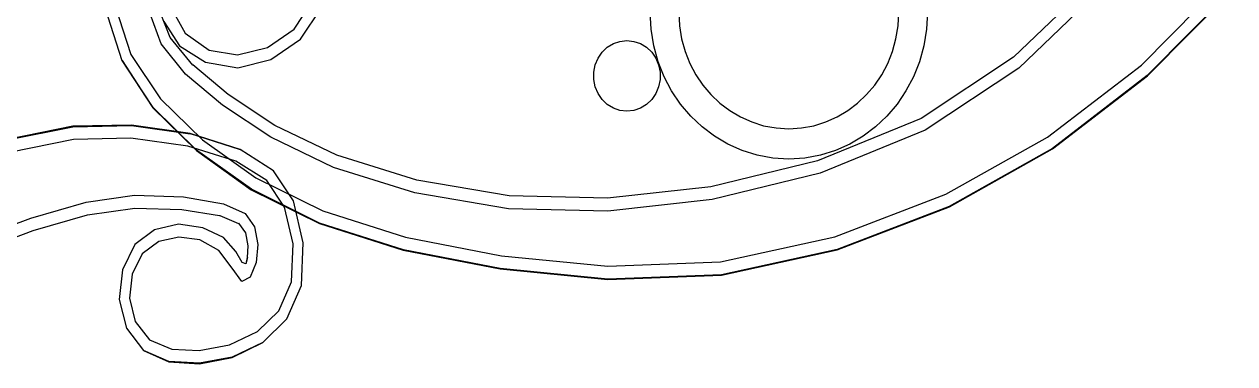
# Model space of a CAD drawing. Header units: millimetres. Extents: x 174511 to 265775, y -1918 to 26385.
# Drawn here: x 255786 to 256170.8, y 2017.5 to 2125.6 of the extents above; entities that cross this region are included whole.
import ezdxf

# ---------------------------------------------------------------- set-up
doc = ezdxf.new("R2010")
doc.units = ezdxf.units.MM

msp = doc.modelspace()

# ---------------------------------------------------------------- linework, layer by layer
at = {"color": 2, "true_color": 0xffff00, "extrusion": (6.96332e-13, -8.34465e-07, 1)}
for points in [[(256072.81, 2134.76), (256073.1, 2129.37), (256072.81, 2123.98), (256071.95, 2118.71), (256070.55, 2113.65), (256068.64, 2108.85), (256066.26, 2104.34), (256063.43, 2100.15), (256060.2, 2096.33), (256056.59, 2092.91), (256052.65, 2089.91), (256048.39, 2087.39), (256043.86, 2085.37), (256039.08, 2083.88), (256034.1, 2082.98), (256029.02, 2082.66), (256023.93, 2082.98), (256018.95, 2083.88), (256014.18, 2085.37), (256009.65, 2087.39), (256005.39, 2089.91), (256001.44, 2092.91), (255997.84, 2096.33), (255994.6, 2100.15), (255991.78, 2104.34), (255989.39, 2108.85), (255987.49, 2113.65), (255986.09, 2118.71), (255985.23, 2123.98), (255984.93, 2129.37), (255985.23, 2134.76), (255986.09, 2140.04), (255987.49, 2145.09), (255989.39, 2149.89), (255991.78, 2154.4), (255994.6, 2158.59), (255997.84, 2162.41), (256001.44, 2165.84), (256005.39, 2168.83), (256009.65, 2171.35), (256014.18, 2173.38), (256018.95, 2174.86), (256023.93, 2175.77), (256029.02, 2176.08), (256034.1, 2175.77), (256039.08, 2174.86), (256043.86, 2173.38), (256048.39, 2171.36), (256052.65, 2168.83), (256056.59, 2165.84), (256060.2, 2162.41), (256063.43, 2158.59), (256066.26, 2154.4), (256068.64, 2149.89), (256070.55, 2145.09), (256071.95, 2140.04)], [(256063.76, 2133.65), (256063.07, 2137.84), (256061.97, 2141.85), (256060.45, 2145.65), (256058.57, 2149.23), (256056.32, 2152.55), (256053.76, 2155.58), (256050.89, 2158.3), (256047.76, 2160.68), (256044.39, 2162.68), (256040.8, 2164.28), (256037.01, 2165.45), (256033.06, 2166.17), (256029.02, 2166.42), (256024.98, 2166.17), (256021.02, 2165.45), (256017.24, 2164.28), (256013.65, 2162.68), (256010.28, 2160.68), (256007.14, 2158.3), (256004.28, 2155.58), (256001.71, 2152.55), (255999.47, 2149.23), (255997.58, 2145.65), (255996.07, 2141.85), (255994.96, 2137.84), (255994.28, 2133.65), (255994.05, 2129.37), (255994.28, 2125.09), (255994.96, 2120.9), (255996.07, 2116.89), (255997.58, 2113.09), (255999.47, 2109.51), (256001.71, 2106.19), (256004.28, 2103.16), (256007.14, 2100.44), (256010.28, 2098.07), (256013.65, 2096.07), (256017.24, 2094.46), (256021.02, 2093.29), (256024.98, 2092.57), (256029.02, 2092.32), (256033.06, 2092.57), (256037.01, 2093.29), (256040.8, 2094.46), (256044.39, 2096.07), (256047.76, 2098.07), (256050.89, 2100.44), (256053.76, 2103.16), (256056.32, 2106.2), (256058.57, 2109.51), (256060.45, 2113.09), (256061.97, 2116.89), (256063.07, 2120.9), (256063.76, 2125.09), (256063.99, 2129.37)], [(255975.36, 2120.12), (255977.56, 2120.37), (255979.76, 2120.12), (255981.87, 2119.4), (255983.79, 2118.23), (255985.44, 2116.65), (255986.74, 2114.75), (255987.65, 2112.61), (255988.1, 2110.31), (255988.11, 2107.96), (255987.64, 2105.66), (255986.75, 2103.52), (255985.44, 2101.62), (255983.79, 2100.05), (255981.87, 2098.87), (255979.77, 2098.15), (255977.56, 2097.9), (255975.36, 2098.15), (255973.25, 2098.87), (255971.33, 2100.05), (255969.68, 2101.62), (255968.38, 2103.52), (255967.48, 2105.66), (255967.01, 2107.96), (255967.02, 2110.31), (255967.48, 2112.61), (255968.38, 2114.75), (255969.68, 2116.65), (255971.33, 2118.22), (255973.25, 2119.4)], [(255975.36, 2120.12), (255977.56, 2120.37), (255979.76, 2120.12), (255981.87, 2119.4), (255983.79, 2118.23), (255985.44, 2116.65), (255986.74, 2114.75), (255987.65, 2112.61), (255988.1, 2110.31), (255988.11, 2107.96), (255987.64, 2105.66), (255986.74, 2103.52), (255985.44, 2101.62), (255983.79, 2100.05), (255981.87, 2098.87), (255979.77, 2098.15), (255977.56, 2097.9), (255975.36, 2098.15), (255973.25, 2098.87), (255971.33, 2100.05), (255969.68, 2101.62), (255968.38, 2103.52), (255967.48, 2105.66), (255967.01, 2107.96), (255967.02, 2110.31), (255967.48, 2112.61), (255968.38, 2114.75), (255969.68, 2116.65), (255971.33, 2118.22), (255973.25, 2119.4)]]:
    msp.add_lwpolyline(points, close=True, dxfattribs=at)
at = {"color": 2, "true_color": 0xffff00}
for points in [[(255814.86, 2131.37), (255819.93, 2115.93), (255829.3, 2101.82), (255842.65, 2088.83), (255859.64, 2076.72), (255880.94, 2066.17), (255907.23, 2057.81), (255937.69, 2051.88), (255971.51, 2048.59), (256007.3, 2049.93), (256043.66, 2057.88), (256078.89, 2071.45), (256111.3, 2089.66), (256141.1, 2112.59), (256168.47, 2140.33)], [(255814.86, 2131.37), (255819.93, 2115.93), (255829.3, 2101.82), (255842.65, 2088.82), (255859.64, 2076.72), (255880.94, 2066.17), (255907.23, 2057.81), (255937.69, 2051.88), (255971.51, 2048.59), (256007.3, 2049.93), (256043.65, 2057.88), (256078.89, 2071.45), (256111.3, 2089.66), (256141.1, 2112.59), (256168.47, 2140.33)], [(256170.69, 2137.37), (256142.95, 2109.25), (256112.79, 2086.04), (256080.01, 2067.62), (256044.38, 2053.9), (256007.63, 2045.86), (255971.48, 2044.5), (255937.31, 2047.83), (255906.53, 2053.82), (255879.9, 2062.3), (255858.21, 2073.06), (255840.79, 2085.51), (255826.94, 2099.03), (255817.08, 2114.02), (255817.08, 2114.02), (255817.08, 2114.01), (255826.9, 2098.97), (255840.73, 2085.39), (255858.16, 2072.92), (255879.86, 2062.17), (255906.5, 2053.71), (255937.3, 2047.72), (255971.48, 2044.38), (256007.64, 2045.71), (256044.4, 2053.75), (256080.05, 2067.49), (256112.84, 2085.91), (256143.02, 2109.13), (256170.78, 2137.25)], [(256170.68, 2137.37), (256142.95, 2109.25), (256112.79, 2086.04), (256080.01, 2067.62), (256044.38, 2053.9), (256007.63, 2045.86), (255971.48, 2044.5), (255937.31, 2047.83), (255906.52, 2053.82), (255879.9, 2062.3), (255858.21, 2073.06), (255840.79, 2085.51), (255826.94, 2099.03), (255817.08, 2114.02), (255817.08, 2114.02), (255817.08, 2114.01), (255826.9, 2098.97), (255840.73, 2085.39), (255858.16, 2072.92), (255879.86, 2062.17), (255906.5, 2053.71), (255937.3, 2047.72), (255971.48, 2044.38), (256007.64, 2045.71), (256044.4, 2053.75), (256080.05, 2067.49), (256112.84, 2085.91), (256143.01, 2109.13), (256170.78, 2137.25)], [(256128.35, 2136.79), (256102.17, 2111.61), (256072.34, 2091.82), (256039.04, 2078.14), (256004.65, 2069.82), (255971.5, 2066.1), (255939.92, 2066.85), (255910.2, 2071.94), (255884.35, 2079.98), (255864.34, 2089.61), (255849.04, 2099.85), (255837.31, 2109.71), (255829.53, 2119.33), (255826.08, 2128.84)], [(256128.35, 2136.79), (256102.17, 2111.61), (256072.33, 2091.82), (256039.04, 2078.14), (256004.65, 2069.81), (255971.5, 2066.09), (255939.91, 2066.85), (255910.2, 2071.93), (255884.35, 2079.98), (255864.34, 2089.61), (255849.04, 2099.85), (255837.31, 2109.71), (255829.53, 2119.33), (255826.08, 2128.84)], [(255831.93, 2132.07), (255837.18, 2122.73), (255844.8, 2117.31), (255853.83, 2115.8), (255863.29, 2118.18), (255871.76, 2124.05), (255877.78, 2133.02)], [(255831.93, 2132.07), (255837.18, 2122.73), (255844.8, 2117.31), (255853.82, 2115.8), (255863.29, 2118.18), (255871.76, 2124.05), (255877.78, 2133.02)], [(255766.95, 2051.71), (255788.87, 2059.9), (255806.16, 2064.93), (255821.13, 2067.07), (255836.12, 2066.62), (255848.11, 2064.66), (255848.11, 2064.66), (255848.13, 2064.66), (255854.15, 2062.21), (255854.09, 2062.26), (255856.32, 2059.16), (255856.29, 2059.19), (255857.05, 2055.1), (255856.91, 2051.37), (255856.92, 2051.36), (255856.39, 2049.35), (255856.39, 2049.35), (255855.25, 2049.76), (255853.22, 2053.29), (255849.38, 2057.72), (255842.82, 2060.83), (255835, 2061.9), (255827.44, 2060.19), (255821.17, 2055.46), (255817.26, 2047.46), (255816.21, 2038), (255818.54, 2028.9), (255823.89, 2021.74), (255831.94, 2018.1), (255841.68, 2017.52), (255852.13, 2019.54), (255861.87, 2024.27), (255869.5, 2031.84), (255874.08, 2042.39), (255874.67, 2056.05), (255871.61, 2069.38), (255865.27, 2078.91), (255854.65, 2085.71), (255838.73, 2090.81), (255820.12, 2093.5), (255801.4, 2093.09), (255780.7, 2088.94)], [(255766.95, 2051.7), (255788.87, 2059.9), (255806.15, 2064.93), (255821.13, 2067.07), (255836.12, 2066.62), (255848.11, 2064.66), (255848.11, 2064.66), (255848.13, 2064.66), (255854.15, 2062.21), (255854.09, 2062.26), (255856.32, 2059.16), (255856.29, 2059.19), (255857.05, 2055.1), (255856.91, 2051.37), (255856.91, 2051.36), (255856.39, 2049.35), (255856.39, 2049.35), (255855.25, 2049.76), (255853.22, 2053.29), (255849.38, 2057.72), (255842.82, 2060.83), (255835, 2061.9), (255827.44, 2060.19), (255821.17, 2055.46), (255817.26, 2047.46), (255816.21, 2038), (255818.54, 2028.9), (255823.89, 2021.74), (255831.94, 2018.1), (255841.68, 2017.52), (255852.13, 2019.53), (255861.87, 2024.27), (255869.5, 2031.84), (255874.08, 2042.39), (255874.67, 2056.05), (255871.61, 2069.38), (255865.27, 2078.91), (255854.65, 2085.71), (255838.73, 2090.81), (255820.12, 2093.5), (255801.4, 2093.09), (255780.7, 2088.94)], [(255780.72, 2088.81), (255801.41, 2092.95), (255820.12, 2093.38), (255838.73, 2090.74), (255838.73, 2090.75), (255854.64, 2085.7), (255854.65, 2085.71), (255838.73, 2090.81), (255820.12, 2093.5), (255801.4, 2093.08), (255780.7, 2088.93)], [(255780.72, 2088.81), (255801.4, 2092.95), (255820.12, 2093.38), (255838.73, 2090.74), (255838.73, 2090.75), (255854.64, 2085.7), (255854.65, 2085.7), (255838.73, 2090.8), (255820.12, 2093.5), (255801.4, 2093.08), (255780.7, 2088.93)], [(255765.86, 2055.55), (255788.1, 2063.86), (255805.7, 2068.98), (255821.07, 2071.16), (255836.61, 2070.67), (255849.34, 2068.42), (255856.23, 2065.35), (255859.22, 2061.14), (255860.26, 2055.49), (255859.69, 2049.71), (255857.85, 2045.08), (255855.17, 2043.76), (255852.05, 2047.91), (255847.84, 2053.61), (255841.86, 2056.92), (255835.16, 2057.85), (255828.75, 2056.43), (255823.5, 2052.53), (255820.27, 2046.03), (255819.43, 2038.38), (255821.31, 2030.99), (255825.83, 2025.15), (255832.88, 2022.16), (255841.62, 2021.72), (255851.22, 2023.56), (255860.17, 2027.76), (255866.98, 2034.39), (255870.97, 2043.63), (255871.47, 2055.65), (255868.76, 2067.41), (255863.1, 2075.88), (255853.26, 2082.01), (255837.99, 2086.75), (255819.92, 2089.3), (255801.64, 2088.87), (255781.33, 2084.79)], [(255765.86, 2055.55), (255788.1, 2063.86), (255805.7, 2068.98), (255821.07, 2071.16), (255836.61, 2070.66), (255849.34, 2068.42), (255856.23, 2065.35), (255859.22, 2061.14), (255860.26, 2055.49), (255859.69, 2049.71), (255857.85, 2045.08), (255855.17, 2043.76), (255852.05, 2047.91), (255847.83, 2053.61), (255841.86, 2056.92), (255835.16, 2057.85), (255828.74, 2056.43), (255823.49, 2052.53), (255820.27, 2046.03), (255819.42, 2038.38), (255821.31, 2030.99), (255825.83, 2025.15), (255832.88, 2022.16), (255841.62, 2021.72), (255851.22, 2023.56), (255860.17, 2027.76), (255866.98, 2034.39), (255870.97, 2043.63), (255871.47, 2055.65), (255868.76, 2067.41), (255863.1, 2075.88), (255853.26, 2082.01), (255837.99, 2086.75), (255819.92, 2089.3), (255801.64, 2088.87), (255781.33, 2084.79)]]:
    msp.add_lwpolyline(points, dxfattribs=at)
for points in [[(255841.68, 2017.67), (255831.94, 2018.2), (255823.9, 2021.77), (255823.9, 2021.76), (255823.9, 2021.74), (255831.94, 2018.1), (255841.68, 2017.52), (255852.13, 2019.53), (255861.87, 2024.26), (255869.5, 2031.84), (255869.5, 2031.84), (255861.87, 2024.28), (255861.87, 2024.29), (255852.12, 2019.63)], [(255841.68, 2017.67), (255831.94, 2018.2), (255823.9, 2021.77), (255823.9, 2021.76), (255823.9, 2021.74), (255831.94, 2018.1), (255841.68, 2017.52), (255852.13, 2019.53), (255861.87, 2024.27), (255869.5, 2031.84), (255869.5, 2031.84), (255861.87, 2024.29), (255861.87, 2024.29), (255852.12, 2019.63)]]:
    msp.add_lwpolyline(points, close=True, dxfattribs=at)
for points in [[(256126.19, 2139.81, 0), (256100.45, 2115.07, 0), (256071.06, 2095.58, 0), (256038.19, 2082.09, 0), (256004.19, 2073.86, 0), (255971.42, 2070.19, 0), (255940.19, 2070.93, 0), (255910.84, 2075.94, 0), (255885.36, 2083.87, 0), (255865.69, 2093.32, 0), (255850.8, 2103.25, 0), (255839.63, 2112.6, 0), (255839.62, 2112.59, 0), (255832.38, 2121.34, 0), (255832.37, 2121.32, 0), (255829.26, 2129.44, 0)], [(256126.19, 2139.81, 0), (256100.45, 2115.07, 0), (256071.06, 2095.58, 0), (256038.19, 2082.09, 0), (256004.19, 2073.86, 0), (255971.41, 2070.18, 0), (255940.18, 2070.93, 0), (255910.84, 2075.94, 0), (255885.36, 2083.87, 0), (255865.69, 2093.32, 0), (255850.8, 2103.25, 0), (255839.63, 2112.6, 0), (255839.62, 2112.58, 0), (255832.38, 2121.34, 0), (255832.37, 2121.32, 0), (255829.26, 2129.44, 0)], [(255811.66, 2130.86, 0), (255817.07, 2114.01, 0), (255826.9, 2098.97, 0), (255840.73, 2085.39, 0), (255858.16, 2072.93, 0), (255879.86, 2062.17, 0), (255906.5, 2053.71, 0), (255937.3, 2047.72, 0), (255971.48, 2044.38, 0), (256007.64, 2045.72, 0), (256044.4, 2053.76, 0), (256080.05, 2067.49, 0), (256112.84, 2085.92, 0), (256143.02, 2109.13, 0), (256170.78, 2137.25, 0)], [(255811.66, 2130.86, 0), (255817.07, 2114.01, 0), (255826.9, 2098.97, 0), (255840.73, 2085.39, 0), (255858.16, 2072.93, 0), (255879.86, 2062.17, 0), (255906.5, 2053.71, 0), (255937.3, 2047.72, 0), (255971.48, 2044.38, 0), (256007.64, 2045.72, 0), (256044.4, 2053.75, 0), (256080.05, 2067.49, 0), (256112.84, 2085.92, 0), (256143.01, 2109.13, 0), (256170.78, 2137.25, 0)], [(255830.42, 2126.45, 0), (255835.36, 2118.69, 0), (255843.67, 2113.48, 0), (255853.86, 2111.73, 0), (255864.42, 2114.35, 0), (255873.81, 2120.86, 0), (255880.48, 2130.79, 0)], [(255830.42, 2126.45, 0), (255835.36, 2118.69, 0), (255843.67, 2113.48, 0), (255853.85, 2111.73, 0), (255864.42, 2114.35, 0), (255873.81, 2120.86, 0), (255880.48, 2130.79, 0)], [(256073.1, 2129.37, 0), (256072.81, 2123.98, 0), (256071.95, 2118.71, 0), (256070.55, 2113.65, 0), (256068.64, 2108.85, 0), (256066.26, 2104.34, 0), (256063.43, 2100.15, 0), (256060.2, 2096.33, 0), (256056.59, 2092.91, 0), (256052.65, 2089.91, 0), (256048.39, 2087.39, 0), (256043.86, 2085.37, 0), (256039.08, 2083.88, 0), (256034.1, 2082.98, 0), (256029.02, 2082.66, 0), (256023.93, 2082.98, 0), (256018.95, 2083.88, 0), (256014.18, 2085.37, 0), (256009.65, 2087.39, 0), (256005.39, 2089.91, 0), (256001.44, 2092.91, 0), (255997.83, 2096.33, 0), (255994.6, 2100.15, 0), (255991.78, 2104.34, 0), (255989.39, 2108.85, 0), (255987.49, 2113.65, 0), (255986.08, 2118.71, 0), (255985.23, 2123.98, 0), (255984.93, 2129.37, 0)], [(255994.05, 2129.37, 0), (255994.28, 2125.09, 0), (255994.96, 2120.9, 0), (255996.07, 2116.89, 0), (255997.58, 2113.09, 0), (255999.47, 2109.51, 0), (256001.71, 2106.2, 0), (256004.28, 2103.16, 0), (256007.14, 2100.44, 0), (256010.28, 2098.07, 0), (256013.65, 2096.07, 0), (256017.24, 2094.46, 0), (256021.02, 2093.29, 0), (256024.98, 2092.57, 0), (256029.02, 2092.32, 0), (256033.06, 2092.57, 0), (256037.01, 2093.29, 0), (256040.8, 2094.46, 0), (256044.39, 2096.07, 0), (256047.76, 2098.07, 0), (256050.89, 2100.44, 0), (256053.76, 2103.16, 0), (256056.32, 2106.2, 0), (256058.57, 2109.51, 0), (256060.45, 2113.09, 0), (256061.97, 2116.89, 0), (256063.07, 2120.9, 0), (256063.75, 2125.09, 0), (256063.99, 2129.37, 0)]]:
    msp.add_polyline3d(points, dxfattribs=at)

doc.saveas('drawing.dxf')
